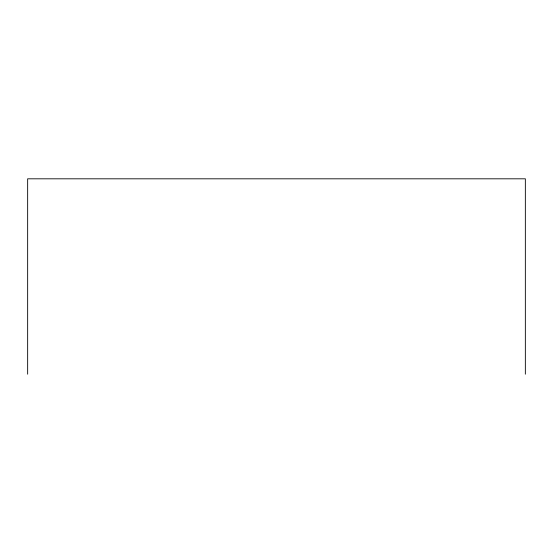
<?xml version="1.0" encoding="UTF-8"?>
<svg xmlns="http://www.w3.org/2000/svg" width="553" height="553" viewBox="0 0 553 553"><rect width="100%" height="100%" fill="white"/><g stroke="black" fill="none" stroke-linecap="round" stroke-linejoin="round"><path stroke-width="0.83" d="M525.35 374.187L525.35 178.813L27.65 178.813L27.65 374.187"/></g></svg>
